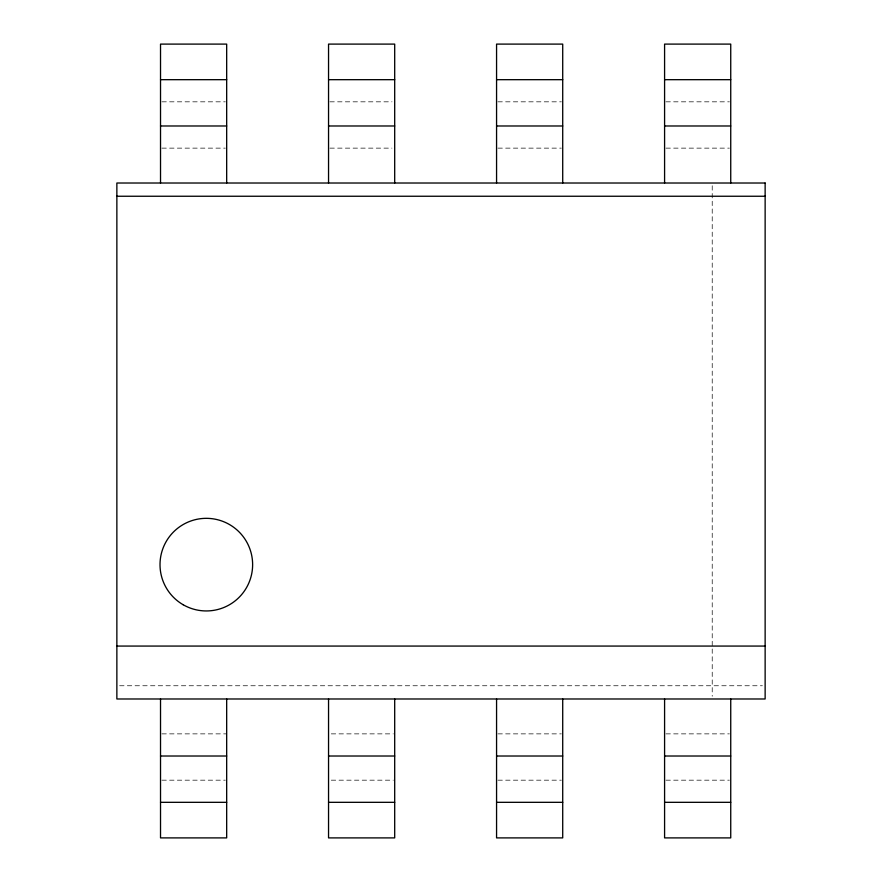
<?xml version="1.0" encoding="UTF-8"?>
<svg xmlns="http://www.w3.org/2000/svg" width="882" height="882" viewBox="0 0 882 882"><rect width="100%" height="100%" fill="white"/><g stroke="black" fill="none" stroke-linecap="round" stroke-linejoin="round"><path stroke-width="0.66" stroke-dasharray="4.41 3.31" d="M161.902 101.827L225.296 101.827M329.89 101.827L391.994 101.827M497.911 101.827L561.371 101.827M665.932 101.827L729.392 101.827M161.902 148.132L225.296 148.132M329.923 148.132L391.939 148.132M497.944 148.132L561.338 148.132M665.965 148.132L729.359 148.132M119.621 685.755L762.379 685.755M161.902 733.868L226.674 733.868M331.301 733.868L393.317 733.868M497.944 733.868L561.338 733.868M665.965 733.868L729.359 733.868M161.902 780.173L225.296 780.173M331.301 780.173L393.317 780.173M497.944 780.173L561.338 780.173M665.965 780.173L729.359 780.173M712.215 185.771L712.215 696.229"/><path stroke-width="1.32" d="M160.524 79.678L226.674 79.678M328.545 79.678L394.695 79.678M496.566 79.678L562.716 79.678M664.587 79.678L730.737 79.678M160.524 125.983L226.674 125.983M328.545 125.983L394.695 125.983M496.566 125.983L562.716 125.983M664.587 125.983L730.737 125.983M116.865 196.245L765.135 196.245M116.865 646.065L765.135 646.065M160.524 756.017L226.674 756.017M328.545 756.017L394.695 756.017M496.566 756.017L562.716 756.017M664.587 756.017L730.737 756.017M160.524 802.322L226.674 802.322M328.545 802.322L394.695 802.322M496.566 802.322L562.716 802.322M664.587 802.322L730.737 802.322M730.737 183.015L730.737 44.1L664.587 44.1L664.587 183.015M730.737 698.985L730.737 837.9L664.587 837.9L664.587 698.985M562.716 183.015L562.716 44.1L496.566 44.1L496.566 183.015M562.716 698.985L562.716 837.9L496.566 837.9L496.566 698.985M394.695 183.015L394.695 44.1L328.545 44.1L328.545 183.015M394.695 698.985L394.695 837.9L328.545 837.9L328.545 698.985M226.674 183.015L226.674 44.1L160.524 44.1L160.524 183.015M226.674 698.985L226.674 837.9L160.524 837.9L160.524 698.985M765.135 183.015L116.865 183.015L116.865 698.985L765.135 698.985L765.135 183.015M183.169 604.743A46.305 46.305 0 0 0 252.627 564.645A46.305 46.305 0 0 0 183.169 524.536A46.305 46.305 0 0 0 183.169 604.743"/></g></svg>
